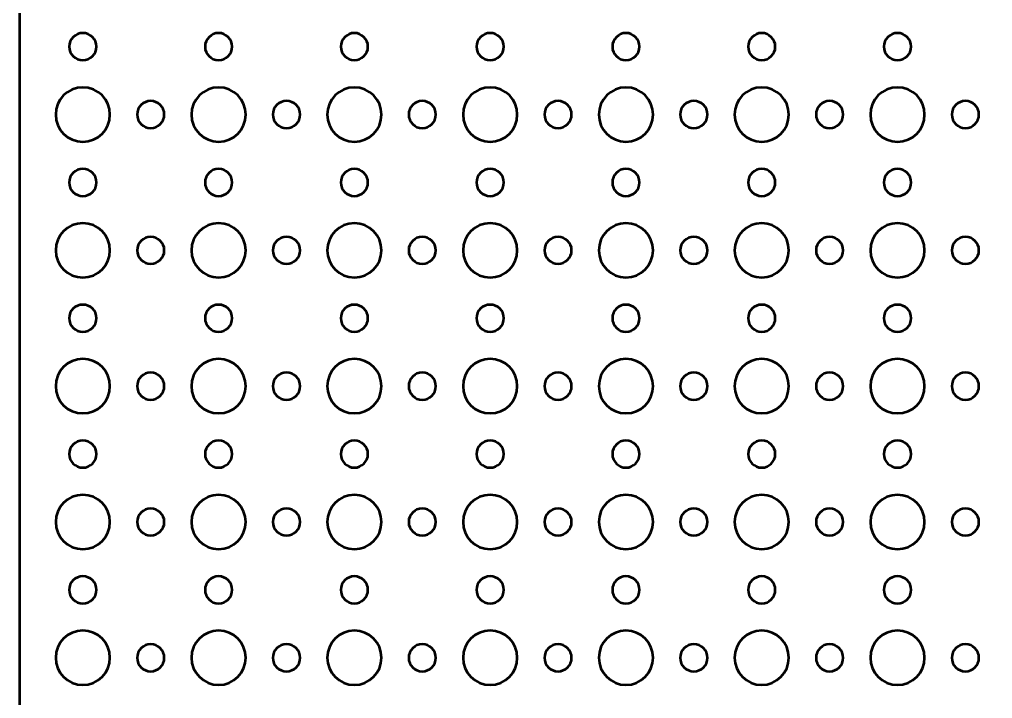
# Model space of a CAD drawing. Header units: centimetres. Extents: x -42 to 42, y -29.9 to 29.9.
# Drawn here: x -41.95 to -31.2, y -22.2 to -14.7 of the extents above; entities that cross this region are included whole.
import ezdxf

# ---------------------------------------------------------------- set-up
doc = ezdxf.new("R2010")
doc.units = ezdxf.units.CM
doc.header["$MEASUREMENT"] = 0
doc.layers.add('Layer 1', color=7, linetype='Continuous')

msp = doc.modelspace()

# ---------------------------------------------------------------- linework, layer by layer
at = {"layer": 'Layer 1', "lineweight": 53}
for points, knots in [([(41.95, 29.45), (41.95, 29.45), (41.95, -29.45), (41.95, -29.45), (41.95, -29.45), (41.95, -29.72614), (41.72614, -29.95), (41.45, -29.95), (41.45, -29.95), (41.45, -29.95), (-41.45, -29.95), (-41.45, -29.95), (-41.45, -29.95), (-41.72614, -29.95), (-41.95, -29.72614), (-41.95, -29.45), (-41.95, -29.45), (-41.95, -29.45), (-41.95, 29.45), (-41.95, 29.45), (-41.95, 29.45), (-41.95, 29.72614), (-41.72614, 29.95), (-41.45, 29.95), (-41.45, 29.95), (-41.45, 29.95), (41.45, 29.95), (41.45, 29.95), (41.45, 29.95), (41.72614, 29.95), (41.95, 29.72614), (41.95, 29.45)], [0, 0, 0, 0, 0.11111111, 0.11111111, 0.11111111, 0.11111111, 0.22222222, 0.22222222, 0.22222222, 0.22222222, 0.33333333, 0.33333333, 0.33333333, 0.33333333, 0.44444444, 0.44444444, 0.44444444, 0.44444444, 0.55555556, 0.55555556, 0.55555556, 0.55555556, 0.66666667, 0.66666667, 0.66666667, 0.66666667, 0.77777778, 0.77777778, 0.77777778, 0.77777778, 1, 1, 1, 1]), ([(-41.25, -15.15), (-41.33284, -15.15), (-41.4, -15.08284), (-41.4, -15), (-41.4, -15), (-41.4, -14.91716), (-41.33284, -14.85), (-41.25, -14.85), (-41.25, -14.85), (-41.16716, -14.85), (-41.1, -14.91716), (-41.1, -15), (-41.1, -15), (-41.1, -15.08284), (-41.16716, -15.15), (-41.25, -15.15)], [0, 0, 0, 0, 0.2, 0.2, 0.2, 0.2, 0.4, 0.4, 0.4, 0.4, 0.6, 0.6, 0.6, 0.6, 1, 1, 1, 1]), ([(-39.75, -15.15), (-39.83284, -15.15), (-39.9, -15.08284), (-39.9, -15), (-39.9, -15), (-39.9, -14.91716), (-39.83284, -14.85), (-39.75, -14.85), (-39.75, -14.85), (-39.66716, -14.85), (-39.6, -14.91716), (-39.6, -15), (-39.6, -15), (-39.6, -15.08284), (-39.66716, -15.15), (-39.75, -15.15)], [0, 0, 0, 0, 0.2, 0.2, 0.2, 0.2, 0.4, 0.4, 0.4, 0.4, 0.6, 0.6, 0.6, 0.6, 1, 1, 1, 1]), ([(-38.25, -15.15), (-38.33284, -15.15), (-38.4, -15.08284), (-38.4, -15), (-38.4, -15), (-38.4, -14.91716), (-38.33284, -14.85), (-38.25, -14.85), (-38.25, -14.85), (-38.16716, -14.85), (-38.1, -14.91716), (-38.1, -15), (-38.1, -15), (-38.1, -15.08284), (-38.16716, -15.15), (-38.25, -15.15)], [0, 0, 0, 0, 0.2, 0.2, 0.2, 0.2, 0.4, 0.4, 0.4, 0.4, 0.6, 0.6, 0.6, 0.6, 1, 1, 1, 1]), ([(-36.75, -15.15), (-36.83284, -15.15), (-36.9, -15.08284), (-36.9, -15), (-36.9, -15), (-36.9, -14.91716), (-36.83284, -14.85), (-36.75, -14.85), (-36.75, -14.85), (-36.66716, -14.85), (-36.6, -14.91716), (-36.6, -15), (-36.6, -15), (-36.6, -15.08284), (-36.66716, -15.15), (-36.75, -15.15)], [0, 0, 0, 0, 0.2, 0.2, 0.2, 0.2, 0.4, 0.4, 0.4, 0.4, 0.6, 0.6, 0.6, 0.6, 1, 1, 1, 1]), ([(-35.25, -15.15), (-35.33284, -15.15), (-35.4, -15.08284), (-35.4, -15), (-35.4, -15), (-35.4, -14.91716), (-35.33284, -14.85), (-35.25, -14.85), (-35.25, -14.85), (-35.16716, -14.85), (-35.1, -14.91716), (-35.1, -15), (-35.1, -15), (-35.1, -15.08284), (-35.16716, -15.15), (-35.25, -15.15)], [0, 0, 0, 0, 0.2, 0.2, 0.2, 0.2, 0.4, 0.4, 0.4, 0.4, 0.6, 0.6, 0.6, 0.6, 1, 1, 1, 1]), ([(-33.75, -15.15), (-33.83284, -15.15), (-33.9, -15.08284), (-33.9, -15), (-33.9, -15), (-33.9, -14.91716), (-33.83284, -14.85), (-33.75, -14.85), (-33.75, -14.85), (-33.66716, -14.85), (-33.6, -14.91716), (-33.6, -15), (-33.6, -15), (-33.6, -15.08284), (-33.66716, -15.15), (-33.75, -15.15)], [0, 0, 0, 0, 0.2, 0.2, 0.2, 0.2, 0.4, 0.4, 0.4, 0.4, 0.6, 0.6, 0.6, 0.6, 1, 1, 1, 1]), ([(-32.25, -15.15), (-32.33284, -15.15), (-32.4, -15.08284), (-32.4, -15), (-32.4, -15), (-32.4, -14.91716), (-32.33284, -14.85), (-32.25, -14.85), (-32.25, -14.85), (-32.16716, -14.85), (-32.1, -14.91716), (-32.1, -15), (-32.1, -15), (-32.1, -15.08284), (-32.16716, -15.15), (-32.25, -15.15)], [0, 0, 0, 0, 0.2, 0.2, 0.2, 0.2, 0.4, 0.4, 0.4, 0.4, 0.6, 0.6, 0.6, 0.6, 1, 1, 1, 1]), ([(-41.25, -16.05), (-41.41569, -16.05), (-41.55, -15.91569), (-41.55, -15.75), (-41.55, -15.75), (-41.55, -15.58431), (-41.41569, -15.45), (-41.25, -15.45), (-41.25, -15.45), (-41.08431, -15.45), (-40.95, -15.58431), (-40.95, -15.75), (-40.95, -15.75), (-40.95, -15.91569), (-41.08431, -16.05), (-41.25, -16.05)], [0, 0, 0, 0, 0.2, 0.2, 0.2, 0.2, 0.4, 0.4, 0.4, 0.4, 0.6, 0.6, 0.6, 0.6, 1, 1, 1, 1]), ([(-39.75, -16.05), (-39.91569, -16.05), (-40.05, -15.91569), (-40.05, -15.75), (-40.05, -15.75), (-40.05, -15.58431), (-39.91569, -15.45), (-39.75, -15.45), (-39.75, -15.45), (-39.58431, -15.45), (-39.45, -15.58431), (-39.45, -15.75), (-39.45, -15.75), (-39.45, -15.91569), (-39.58431, -16.05), (-39.75, -16.05)], [0, 0, 0, 0, 0.2, 0.2, 0.2, 0.2, 0.4, 0.4, 0.4, 0.4, 0.6, 0.6, 0.6, 0.6, 1, 1, 1, 1]), ([(-38.25, -16.05), (-38.41569, -16.05), (-38.55, -15.91569), (-38.55, -15.75), (-38.55, -15.75), (-38.55, -15.58431), (-38.41569, -15.45), (-38.25, -15.45), (-38.25, -15.45), (-38.08431, -15.45), (-37.95, -15.58431), (-37.95, -15.75), (-37.95, -15.75), (-37.95, -15.91569), (-38.08431, -16.05), (-38.25, -16.05)], [0, 0, 0, 0, 0.2, 0.2, 0.2, 0.2, 0.4, 0.4, 0.4, 0.4, 0.6, 0.6, 0.6, 0.6, 1, 1, 1, 1]), ([(-36.75, -16.05), (-36.91569, -16.05), (-37.05, -15.91569), (-37.05, -15.75), (-37.05, -15.75), (-37.05, -15.58431), (-36.91569, -15.45), (-36.75, -15.45), (-36.75, -15.45), (-36.58431, -15.45), (-36.45, -15.58431), (-36.45, -15.75), (-36.45, -15.75), (-36.45, -15.91569), (-36.58431, -16.05), (-36.75, -16.05)], [0, 0, 0, 0, 0.2, 0.2, 0.2, 0.2, 0.4, 0.4, 0.4, 0.4, 0.6, 0.6, 0.6, 0.6, 1, 1, 1, 1]), ([(-35.25, -16.05), (-35.41569, -16.05), (-35.55, -15.91569), (-35.55, -15.75), (-35.55, -15.75), (-35.55, -15.58431), (-35.41569, -15.45), (-35.25, -15.45), (-35.25, -15.45), (-35.08431, -15.45), (-34.95, -15.58431), (-34.95, -15.75), (-34.95, -15.75), (-34.95, -15.91569), (-35.08431, -16.05), (-35.25, -16.05)], [0, 0, 0, 0, 0.2, 0.2, 0.2, 0.2, 0.4, 0.4, 0.4, 0.4, 0.6, 0.6, 0.6, 0.6, 1, 1, 1, 1]), ([(-33.75, -16.05), (-33.91569, -16.05), (-34.05, -15.91569), (-34.05, -15.75), (-34.05, -15.75), (-34.05, -15.58431), (-33.91569, -15.45), (-33.75, -15.45), (-33.75, -15.45), (-33.58431, -15.45), (-33.45, -15.58431), (-33.45, -15.75), (-33.45, -15.75), (-33.45, -15.91569), (-33.58431, -16.05), (-33.75, -16.05)], [0, 0, 0, 0, 0.2, 0.2, 0.2, 0.2, 0.4, 0.4, 0.4, 0.4, 0.6, 0.6, 0.6, 0.6, 1, 1, 1, 1]), ([(-32.25, -16.05), (-32.41569, -16.05), (-32.55, -15.91569), (-32.55, -15.75), (-32.55, -15.75), (-32.55, -15.58431), (-32.41569, -15.45), (-32.25, -15.45), (-32.25, -15.45), (-32.08431, -15.45), (-31.95, -15.58431), (-31.95, -15.75), (-31.95, -15.75), (-31.95, -15.91569), (-32.08431, -16.05), (-32.25, -16.05)], [0, 0, 0, 0, 0.2, 0.2, 0.2, 0.2, 0.4, 0.4, 0.4, 0.4, 0.6, 0.6, 0.6, 0.6, 1, 1, 1, 1]), ([(-40.5, -15.9), (-40.58284, -15.9), (-40.65, -15.83284), (-40.65, -15.75), (-40.65, -15.75), (-40.65, -15.66716), (-40.58284, -15.6), (-40.5, -15.6), (-40.5, -15.6), (-40.41716, -15.6), (-40.35, -15.66716), (-40.35, -15.75), (-40.35, -15.75), (-40.35, -15.83284), (-40.41716, -15.9), (-40.5, -15.9)], [0, 0, 0, 0, 0.2, 0.2, 0.2, 0.2, 0.4, 0.4, 0.4, 0.4, 0.6, 0.6, 0.6, 0.6, 1, 1, 1, 1]), ([(-39, -15.9), (-39.08284, -15.9), (-39.15, -15.83284), (-39.15, -15.75), (-39.15, -15.75), (-39.15, -15.66716), (-39.08284, -15.6), (-39, -15.6), (-39, -15.6), (-38.91716, -15.6), (-38.85, -15.66716), (-38.85, -15.75), (-38.85, -15.75), (-38.85, -15.83284), (-38.91716, -15.9), (-39, -15.9)], [0, 0, 0, 0, 0.2, 0.2, 0.2, 0.2, 0.4, 0.4, 0.4, 0.4, 0.6, 0.6, 0.6, 0.6, 1, 1, 1, 1]), ([(-37.5, -15.9), (-37.58284, -15.9), (-37.65, -15.83284), (-37.65, -15.75), (-37.65, -15.75), (-37.65, -15.66716), (-37.58284, -15.6), (-37.5, -15.6), (-37.5, -15.6), (-37.41716, -15.6), (-37.35, -15.66716), (-37.35, -15.75), (-37.35, -15.75), (-37.35, -15.83284), (-37.41716, -15.9), (-37.5, -15.9)], [0, 0, 0, 0, 0.2, 0.2, 0.2, 0.2, 0.4, 0.4, 0.4, 0.4, 0.6, 0.6, 0.6, 0.6, 1, 1, 1, 1]), ([(-36, -15.9), (-36.08284, -15.9), (-36.15, -15.83284), (-36.15, -15.75), (-36.15, -15.75), (-36.15, -15.66716), (-36.08284, -15.6), (-36, -15.6), (-36, -15.6), (-35.91716, -15.6), (-35.85, -15.66716), (-35.85, -15.75), (-35.85, -15.75), (-35.85, -15.83284), (-35.91716, -15.9), (-36, -15.9)], [0, 0, 0, 0, 0.2, 0.2, 0.2, 0.2, 0.4, 0.4, 0.4, 0.4, 0.6, 0.6, 0.6, 0.6, 1, 1, 1, 1]), ([(-34.5, -15.9), (-34.58284, -15.9), (-34.65, -15.83284), (-34.65, -15.75), (-34.65, -15.75), (-34.65, -15.66716), (-34.58284, -15.6), (-34.5, -15.6), (-34.5, -15.6), (-34.41716, -15.6), (-34.35, -15.66716), (-34.35, -15.75), (-34.35, -15.75), (-34.35, -15.83284), (-34.41716, -15.9), (-34.5, -15.9)], [0, 0, 0, 0, 0.2, 0.2, 0.2, 0.2, 0.4, 0.4, 0.4, 0.4, 0.6, 0.6, 0.6, 0.6, 1, 1, 1, 1]), ([(-33, -15.9), (-33.08284, -15.9), (-33.15, -15.83284), (-33.15, -15.75), (-33.15, -15.75), (-33.15, -15.66716), (-33.08284, -15.6), (-33, -15.6), (-33, -15.6), (-32.91716, -15.6), (-32.85, -15.66716), (-32.85, -15.75), (-32.85, -15.75), (-32.85, -15.83284), (-32.91716, -15.9), (-33, -15.9)], [0, 0, 0, 0, 0.2, 0.2, 0.2, 0.2, 0.4, 0.4, 0.4, 0.4, 0.6, 0.6, 0.6, 0.6, 1, 1, 1, 1]), ([(-31.5, -15.9), (-31.58284, -15.9), (-31.65, -15.83284), (-31.65, -15.75), (-31.65, -15.75), (-31.65, -15.66716), (-31.58284, -15.6), (-31.5, -15.6), (-31.5, -15.6), (-31.41716, -15.6), (-31.35, -15.66716), (-31.35, -15.75), (-31.35, -15.75), (-31.35, -15.83284), (-31.41716, -15.9), (-31.5, -15.9)], [0, 0, 0, 0, 0.2, 0.2, 0.2, 0.2, 0.4, 0.4, 0.4, 0.4, 0.6, 0.6, 0.6, 0.6, 1, 1, 1, 1]), ([(-41.25, -16.65), (-41.33284, -16.65), (-41.4, -16.58284), (-41.4, -16.5), (-41.4, -16.5), (-41.4, -16.41716), (-41.33284, -16.35), (-41.25, -16.35), (-41.25, -16.35), (-41.16716, -16.35), (-41.1, -16.41716), (-41.1, -16.5), (-41.1, -16.5), (-41.1, -16.58284), (-41.16716, -16.65), (-41.25, -16.65)], [0, 0, 0, 0, 0.2, 0.2, 0.2, 0.2, 0.4, 0.4, 0.4, 0.4, 0.6, 0.6, 0.6, 0.6, 1, 1, 1, 1]), ([(-39.75, -16.65), (-39.83284, -16.65), (-39.9, -16.58284), (-39.9, -16.5), (-39.9, -16.5), (-39.9, -16.41716), (-39.83284, -16.35), (-39.75, -16.35), (-39.75, -16.35), (-39.66716, -16.35), (-39.6, -16.41716), (-39.6, -16.5), (-39.6, -16.5), (-39.6, -16.58284), (-39.66716, -16.65), (-39.75, -16.65)], [0, 0, 0, 0, 0.2, 0.2, 0.2, 0.2, 0.4, 0.4, 0.4, 0.4, 0.6, 0.6, 0.6, 0.6, 1, 1, 1, 1]), ([(-38.25, -16.65), (-38.33284, -16.65), (-38.4, -16.58284), (-38.4, -16.5), (-38.4, -16.5), (-38.4, -16.41716), (-38.33284, -16.35), (-38.25, -16.35), (-38.25, -16.35), (-38.16716, -16.35), (-38.1, -16.41716), (-38.1, -16.5), (-38.1, -16.5), (-38.1, -16.58284), (-38.16716, -16.65), (-38.25, -16.65)], [0, 0, 0, 0, 0.2, 0.2, 0.2, 0.2, 0.4, 0.4, 0.4, 0.4, 0.6, 0.6, 0.6, 0.6, 1, 1, 1, 1]), ([(-36.75, -16.65), (-36.83284, -16.65), (-36.9, -16.58284), (-36.9, -16.5), (-36.9, -16.5), (-36.9, -16.41716), (-36.83284, -16.35), (-36.75, -16.35), (-36.75, -16.35), (-36.66716, -16.35), (-36.6, -16.41716), (-36.6, -16.5), (-36.6, -16.5), (-36.6, -16.58284), (-36.66716, -16.65), (-36.75, -16.65)], [0, 0, 0, 0, 0.2, 0.2, 0.2, 0.2, 0.4, 0.4, 0.4, 0.4, 0.6, 0.6, 0.6, 0.6, 1, 1, 1, 1]), ([(-35.25, -16.65), (-35.33284, -16.65), (-35.4, -16.58284), (-35.4, -16.5), (-35.4, -16.5), (-35.4, -16.41716), (-35.33284, -16.35), (-35.25, -16.35), (-35.25, -16.35), (-35.16716, -16.35), (-35.1, -16.41716), (-35.1, -16.5), (-35.1, -16.5), (-35.1, -16.58284), (-35.16716, -16.65), (-35.25, -16.65)], [0, 0, 0, 0, 0.2, 0.2, 0.2, 0.2, 0.4, 0.4, 0.4, 0.4, 0.6, 0.6, 0.6, 0.6, 1, 1, 1, 1]), ([(-33.75, -16.65), (-33.83284, -16.65), (-33.9, -16.58284), (-33.9, -16.5), (-33.9, -16.5), (-33.9, -16.41716), (-33.83284, -16.35), (-33.75, -16.35), (-33.75, -16.35), (-33.66716, -16.35), (-33.6, -16.41716), (-33.6, -16.5), (-33.6, -16.5), (-33.6, -16.58284), (-33.66716, -16.65), (-33.75, -16.65)], [0, 0, 0, 0, 0.2, 0.2, 0.2, 0.2, 0.4, 0.4, 0.4, 0.4, 0.6, 0.6, 0.6, 0.6, 1, 1, 1, 1]), ([(-32.25, -16.65), (-32.33284, -16.65), (-32.4, -16.58284), (-32.4, -16.5), (-32.4, -16.5), (-32.4, -16.41716), (-32.33284, -16.35), (-32.25, -16.35), (-32.25, -16.35), (-32.16716, -16.35), (-32.1, -16.41716), (-32.1, -16.5), (-32.1, -16.5), (-32.1, -16.58284), (-32.16716, -16.65), (-32.25, -16.65)], [0, 0, 0, 0, 0.2, 0.2, 0.2, 0.2, 0.4, 0.4, 0.4, 0.4, 0.6, 0.6, 0.6, 0.6, 1, 1, 1, 1]), ([(-41.25, -17.55), (-41.41569, -17.55), (-41.55, -17.41569), (-41.55, -17.25), (-41.55, -17.25), (-41.55, -17.08431), (-41.41569, -16.95), (-41.25, -16.95), (-41.25, -16.95), (-41.08431, -16.95), (-40.95, -17.08431), (-40.95, -17.25), (-40.95, -17.25), (-40.95, -17.41569), (-41.08431, -17.55), (-41.25, -17.55)], [0, 0, 0, 0, 0.2, 0.2, 0.2, 0.2, 0.4, 0.4, 0.4, 0.4, 0.6, 0.6, 0.6, 0.6, 1, 1, 1, 1]), ([(-39.75, -17.55), (-39.91569, -17.55), (-40.05, -17.41569), (-40.05, -17.25), (-40.05, -17.25), (-40.05, -17.08431), (-39.91569, -16.95), (-39.75, -16.95), (-39.75, -16.95), (-39.58431, -16.95), (-39.45, -17.08431), (-39.45, -17.25), (-39.45, -17.25), (-39.45, -17.41569), (-39.58431, -17.55), (-39.75, -17.55)], [0, 0, 0, 0, 0.2, 0.2, 0.2, 0.2, 0.4, 0.4, 0.4, 0.4, 0.6, 0.6, 0.6, 0.6, 1, 1, 1, 1]), ([(-38.25, -17.55), (-38.41569, -17.55), (-38.55, -17.41569), (-38.55, -17.25), (-38.55, -17.25), (-38.55, -17.08431), (-38.41569, -16.95), (-38.25, -16.95), (-38.25, -16.95), (-38.08431, -16.95), (-37.95, -17.08431), (-37.95, -17.25), (-37.95, -17.25), (-37.95, -17.41569), (-38.08431, -17.55), (-38.25, -17.55)], [0, 0, 0, 0, 0.2, 0.2, 0.2, 0.2, 0.4, 0.4, 0.4, 0.4, 0.6, 0.6, 0.6, 0.6, 1, 1, 1, 1]), ([(-36.75, -17.55), (-36.91569, -17.55), (-37.05, -17.41569), (-37.05, -17.25), (-37.05, -17.25), (-37.05, -17.08431), (-36.91569, -16.95), (-36.75, -16.95), (-36.75, -16.95), (-36.58431, -16.95), (-36.45, -17.08431), (-36.45, -17.25), (-36.45, -17.25), (-36.45, -17.41569), (-36.58431, -17.55), (-36.75, -17.55)], [0, 0, 0, 0, 0.2, 0.2, 0.2, 0.2, 0.4, 0.4, 0.4, 0.4, 0.6, 0.6, 0.6, 0.6, 1, 1, 1, 1]), ([(-35.25, -17.55), (-35.41569, -17.55), (-35.55, -17.41569), (-35.55, -17.25), (-35.55, -17.25), (-35.55, -17.08431), (-35.41569, -16.95), (-35.25, -16.95), (-35.25, -16.95), (-35.08431, -16.95), (-34.95, -17.08431), (-34.95, -17.25), (-34.95, -17.25), (-34.95, -17.41569), (-35.08431, -17.55), (-35.25, -17.55)], [0, 0, 0, 0, 0.2, 0.2, 0.2, 0.2, 0.4, 0.4, 0.4, 0.4, 0.6, 0.6, 0.6, 0.6, 1, 1, 1, 1]), ([(-33.75, -17.55), (-33.91569, -17.55), (-34.05, -17.41569), (-34.05, -17.25), (-34.05, -17.25), (-34.05, -17.08431), (-33.91569, -16.95), (-33.75, -16.95), (-33.75, -16.95), (-33.58431, -16.95), (-33.45, -17.08431), (-33.45, -17.25), (-33.45, -17.25), (-33.45, -17.41569), (-33.58431, -17.55), (-33.75, -17.55)], [0, 0, 0, 0, 0.2, 0.2, 0.2, 0.2, 0.4, 0.4, 0.4, 0.4, 0.6, 0.6, 0.6, 0.6, 1, 1, 1, 1]), ([(-32.25, -17.55), (-32.41569, -17.55), (-32.55, -17.41569), (-32.55, -17.25), (-32.55, -17.25), (-32.55, -17.08431), (-32.41569, -16.95), (-32.25, -16.95), (-32.25, -16.95), (-32.08431, -16.95), (-31.95, -17.08431), (-31.95, -17.25), (-31.95, -17.25), (-31.95, -17.41569), (-32.08431, -17.55), (-32.25, -17.55)], [0, 0, 0, 0, 0.2, 0.2, 0.2, 0.2, 0.4, 0.4, 0.4, 0.4, 0.6, 0.6, 0.6, 0.6, 1, 1, 1, 1]), ([(-40.5, -17.4), (-40.58284, -17.4), (-40.65, -17.33284), (-40.65, -17.25), (-40.65, -17.25), (-40.65, -17.16716), (-40.58284, -17.1), (-40.5, -17.1), (-40.5, -17.1), (-40.41716, -17.1), (-40.35, -17.16716), (-40.35, -17.25), (-40.35, -17.25), (-40.35, -17.33284), (-40.41716, -17.4), (-40.5, -17.4)], [0, 0, 0, 0, 0.2, 0.2, 0.2, 0.2, 0.4, 0.4, 0.4, 0.4, 0.6, 0.6, 0.6, 0.6, 1, 1, 1, 1]), ([(-39, -17.4), (-39.08284, -17.4), (-39.15, -17.33284), (-39.15, -17.25), (-39.15, -17.25), (-39.15, -17.16716), (-39.08284, -17.1), (-39, -17.1), (-39, -17.1), (-38.91716, -17.1), (-38.85, -17.16716), (-38.85, -17.25), (-38.85, -17.25), (-38.85, -17.33284), (-38.91716, -17.4), (-39, -17.4)], [0, 0, 0, 0, 0.2, 0.2, 0.2, 0.2, 0.4, 0.4, 0.4, 0.4, 0.6, 0.6, 0.6, 0.6, 1, 1, 1, 1]), ([(-37.5, -17.4), (-37.58284, -17.4), (-37.65, -17.33284), (-37.65, -17.25), (-37.65, -17.25), (-37.65, -17.16716), (-37.58284, -17.1), (-37.5, -17.1), (-37.5, -17.1), (-37.41716, -17.1), (-37.35, -17.16716), (-37.35, -17.25), (-37.35, -17.25), (-37.35, -17.33284), (-37.41716, -17.4), (-37.5, -17.4)], [0, 0, 0, 0, 0.2, 0.2, 0.2, 0.2, 0.4, 0.4, 0.4, 0.4, 0.6, 0.6, 0.6, 0.6, 1, 1, 1, 1]), ([(-36, -17.4), (-36.08284, -17.4), (-36.15, -17.33284), (-36.15, -17.25), (-36.15, -17.25), (-36.15, -17.16716), (-36.08284, -17.1), (-36, -17.1), (-36, -17.1), (-35.91716, -17.1), (-35.85, -17.16716), (-35.85, -17.25), (-35.85, -17.25), (-35.85, -17.33284), (-35.91716, -17.4), (-36, -17.4)], [0, 0, 0, 0, 0.2, 0.2, 0.2, 0.2, 0.4, 0.4, 0.4, 0.4, 0.6, 0.6, 0.6, 0.6, 1, 1, 1, 1]), ([(-34.5, -17.4), (-34.58284, -17.4), (-34.65, -17.33284), (-34.65, -17.25), (-34.65, -17.25), (-34.65, -17.16716), (-34.58284, -17.1), (-34.5, -17.1), (-34.5, -17.1), (-34.41716, -17.1), (-34.35, -17.16716), (-34.35, -17.25), (-34.35, -17.25), (-34.35, -17.33284), (-34.41716, -17.4), (-34.5, -17.4)], [0, 0, 0, 0, 0.2, 0.2, 0.2, 0.2, 0.4, 0.4, 0.4, 0.4, 0.6, 0.6, 0.6, 0.6, 1, 1, 1, 1]), ([(-33, -17.4), (-33.08284, -17.4), (-33.15, -17.33284), (-33.15, -17.25), (-33.15, -17.25), (-33.15, -17.16716), (-33.08284, -17.1), (-33, -17.1), (-33, -17.1), (-32.91716, -17.1), (-32.85, -17.16716), (-32.85, -17.25), (-32.85, -17.25), (-32.85, -17.33284), (-32.91716, -17.4), (-33, -17.4)], [0, 0, 0, 0, 0.2, 0.2, 0.2, 0.2, 0.4, 0.4, 0.4, 0.4, 0.6, 0.6, 0.6, 0.6, 1, 1, 1, 1]), ([(-31.5, -17.4), (-31.58284, -17.4), (-31.65, -17.33284), (-31.65, -17.25), (-31.65, -17.25), (-31.65, -17.16716), (-31.58284, -17.1), (-31.5, -17.1), (-31.5, -17.1), (-31.41716, -17.1), (-31.35, -17.16716), (-31.35, -17.25), (-31.35, -17.25), (-31.35, -17.33284), (-31.41716, -17.4), (-31.5, -17.4)], [0, 0, 0, 0, 0.2, 0.2, 0.2, 0.2, 0.4, 0.4, 0.4, 0.4, 0.6, 0.6, 0.6, 0.6, 1, 1, 1, 1]), ([(-41.25, -18.15), (-41.33284, -18.15), (-41.4, -18.08284), (-41.4, -18), (-41.4, -18), (-41.4, -17.91716), (-41.33284, -17.85), (-41.25, -17.85), (-41.25, -17.85), (-41.16716, -17.85), (-41.1, -17.91716), (-41.1, -18), (-41.1, -18), (-41.1, -18.08284), (-41.16716, -18.15), (-41.25, -18.15)], [0, 0, 0, 0, 0.2, 0.2, 0.2, 0.2, 0.4, 0.4, 0.4, 0.4, 0.6, 0.6, 0.6, 0.6, 1, 1, 1, 1]), ([(-39.75, -18.15), (-39.83284, -18.15), (-39.9, -18.08284), (-39.9, -18), (-39.9, -18), (-39.9, -17.91716), (-39.83284, -17.85), (-39.75, -17.85), (-39.75, -17.85), (-39.66716, -17.85), (-39.6, -17.91716), (-39.6, -18), (-39.6, -18), (-39.6, -18.08284), (-39.66716, -18.15), (-39.75, -18.15)], [0, 0, 0, 0, 0.2, 0.2, 0.2, 0.2, 0.4, 0.4, 0.4, 0.4, 0.6, 0.6, 0.6, 0.6, 1, 1, 1, 1]), ([(-38.25, -18.15), (-38.33284, -18.15), (-38.4, -18.08284), (-38.4, -18), (-38.4, -18), (-38.4, -17.91716), (-38.33284, -17.85), (-38.25, -17.85), (-38.25, -17.85), (-38.16716, -17.85), (-38.1, -17.91716), (-38.1, -18), (-38.1, -18), (-38.1, -18.08284), (-38.16716, -18.15), (-38.25, -18.15)], [0, 0, 0, 0, 0.2, 0.2, 0.2, 0.2, 0.4, 0.4, 0.4, 0.4, 0.6, 0.6, 0.6, 0.6, 1, 1, 1, 1]), ([(-36.75, -18.15), (-36.83284, -18.15), (-36.9, -18.08284), (-36.9, -18), (-36.9, -18), (-36.9, -17.91716), (-36.83284, -17.85), (-36.75, -17.85), (-36.75, -17.85), (-36.66716, -17.85), (-36.6, -17.91716), (-36.6, -18), (-36.6, -18), (-36.6, -18.08284), (-36.66716, -18.15), (-36.75, -18.15)], [0, 0, 0, 0, 0.2, 0.2, 0.2, 0.2, 0.4, 0.4, 0.4, 0.4, 0.6, 0.6, 0.6, 0.6, 1, 1, 1, 1]), ([(-35.25, -18.15), (-35.33284, -18.15), (-35.4, -18.08284), (-35.4, -18), (-35.4, -18), (-35.4, -17.91716), (-35.33284, -17.85), (-35.25, -17.85), (-35.25, -17.85), (-35.16716, -17.85), (-35.1, -17.91716), (-35.1, -18), (-35.1, -18), (-35.1, -18.08284), (-35.16716, -18.15), (-35.25, -18.15)], [0, 0, 0, 0, 0.2, 0.2, 0.2, 0.2, 0.4, 0.4, 0.4, 0.4, 0.6, 0.6, 0.6, 0.6, 1, 1, 1, 1]), ([(-33.75, -18.15), (-33.83284, -18.15), (-33.9, -18.08284), (-33.9, -18), (-33.9, -18), (-33.9, -17.91716), (-33.83284, -17.85), (-33.75, -17.85), (-33.75, -17.85), (-33.66716, -17.85), (-33.6, -17.91716), (-33.6, -18), (-33.6, -18), (-33.6, -18.08284), (-33.66716, -18.15), (-33.75, -18.15)], [0, 0, 0, 0, 0.2, 0.2, 0.2, 0.2, 0.4, 0.4, 0.4, 0.4, 0.6, 0.6, 0.6, 0.6, 1, 1, 1, 1]), ([(-32.25, -18.15), (-32.33284, -18.15), (-32.4, -18.08284), (-32.4, -18), (-32.4, -18), (-32.4, -17.91716), (-32.33284, -17.85), (-32.25, -17.85), (-32.25, -17.85), (-32.16716, -17.85), (-32.1, -17.91716), (-32.1, -18), (-32.1, -18), (-32.1, -18.08284), (-32.16716, -18.15), (-32.25, -18.15)], [0, 0, 0, 0, 0.2, 0.2, 0.2, 0.2, 0.4, 0.4, 0.4, 0.4, 0.6, 0.6, 0.6, 0.6, 1, 1, 1, 1]), ([(-41.25, -19.05), (-41.41569, -19.05), (-41.55, -18.91569), (-41.55, -18.75), (-41.55, -18.75), (-41.55, -18.58431), (-41.41569, -18.45), (-41.25, -18.45), (-41.25, -18.45), (-41.08431, -18.45), (-40.95, -18.58431), (-40.95, -18.75), (-40.95, -18.75), (-40.95, -18.91569), (-41.08431, -19.05), (-41.25, -19.05)], [0, 0, 0, 0, 0.2, 0.2, 0.2, 0.2, 0.4, 0.4, 0.4, 0.4, 0.6, 0.6, 0.6, 0.6, 1, 1, 1, 1]), ([(-39.75, -19.05), (-39.91569, -19.05), (-40.05, -18.91569), (-40.05, -18.75), (-40.05, -18.75), (-40.05, -18.58431), (-39.91569, -18.45), (-39.75, -18.45), (-39.75, -18.45), (-39.58431, -18.45), (-39.45, -18.58431), (-39.45, -18.75), (-39.45, -18.75), (-39.45, -18.91569), (-39.58431, -19.05), (-39.75, -19.05)], [0, 0, 0, 0, 0.2, 0.2, 0.2, 0.2, 0.4, 0.4, 0.4, 0.4, 0.6, 0.6, 0.6, 0.6, 1, 1, 1, 1]), ([(-38.25, -19.05), (-38.41569, -19.05), (-38.55, -18.91569), (-38.55, -18.75), (-38.55, -18.75), (-38.55, -18.58431), (-38.41569, -18.45), (-38.25, -18.45), (-38.25, -18.45), (-38.08431, -18.45), (-37.95, -18.58431), (-37.95, -18.75), (-37.95, -18.75), (-37.95, -18.91569), (-38.08431, -19.05), (-38.25, -19.05)], [0, 0, 0, 0, 0.2, 0.2, 0.2, 0.2, 0.4, 0.4, 0.4, 0.4, 0.6, 0.6, 0.6, 0.6, 1, 1, 1, 1]), ([(-36.75, -19.05), (-36.91569, -19.05), (-37.05, -18.91569), (-37.05, -18.75), (-37.05, -18.75), (-37.05, -18.58431), (-36.91569, -18.45), (-36.75, -18.45), (-36.75, -18.45), (-36.58431, -18.45), (-36.45, -18.58431), (-36.45, -18.75), (-36.45, -18.75), (-36.45, -18.91569), (-36.58431, -19.05), (-36.75, -19.05)], [0, 0, 0, 0, 0.2, 0.2, 0.2, 0.2, 0.4, 0.4, 0.4, 0.4, 0.6, 0.6, 0.6, 0.6, 1, 1, 1, 1]), ([(-35.25, -19.05), (-35.41569, -19.05), (-35.55, -18.91569), (-35.55, -18.75), (-35.55, -18.75), (-35.55, -18.58431), (-35.41569, -18.45), (-35.25, -18.45), (-35.25, -18.45), (-35.08431, -18.45), (-34.95, -18.58431), (-34.95, -18.75), (-34.95, -18.75), (-34.95, -18.91569), (-35.08431, -19.05), (-35.25, -19.05)], [0, 0, 0, 0, 0.2, 0.2, 0.2, 0.2, 0.4, 0.4, 0.4, 0.4, 0.6, 0.6, 0.6, 0.6, 1, 1, 1, 1]), ([(-33.75, -19.05), (-33.91569, -19.05), (-34.05, -18.91569), (-34.05, -18.75), (-34.05, -18.75), (-34.05, -18.58431), (-33.91569, -18.45), (-33.75, -18.45), (-33.75, -18.45), (-33.58431, -18.45), (-33.45, -18.58431), (-33.45, -18.75), (-33.45, -18.75), (-33.45, -18.91569), (-33.58431, -19.05), (-33.75, -19.05)], [0, 0, 0, 0, 0.2, 0.2, 0.2, 0.2, 0.4, 0.4, 0.4, 0.4, 0.6, 0.6, 0.6, 0.6, 1, 1, 1, 1]), ([(-32.25, -19.05), (-32.41569, -19.05), (-32.55, -18.91569), (-32.55, -18.75), (-32.55, -18.75), (-32.55, -18.58431), (-32.41569, -18.45), (-32.25, -18.45), (-32.25, -18.45), (-32.08431, -18.45), (-31.95, -18.58431), (-31.95, -18.75), (-31.95, -18.75), (-31.95, -18.91569), (-32.08431, -19.05), (-32.25, -19.05)], [0, 0, 0, 0, 0.2, 0.2, 0.2, 0.2, 0.4, 0.4, 0.4, 0.4, 0.6, 0.6, 0.6, 0.6, 1, 1, 1, 1]), ([(-40.5, -18.9), (-40.58284, -18.9), (-40.65, -18.83284), (-40.65, -18.75), (-40.65, -18.75), (-40.65, -18.66716), (-40.58284, -18.6), (-40.5, -18.6), (-40.5, -18.6), (-40.41716, -18.6), (-40.35, -18.66716), (-40.35, -18.75), (-40.35, -18.75), (-40.35, -18.83284), (-40.41716, -18.9), (-40.5, -18.9)], [0, 0, 0, 0, 0.2, 0.2, 0.2, 0.2, 0.4, 0.4, 0.4, 0.4, 0.6, 0.6, 0.6, 0.6, 1, 1, 1, 1]), ([(-39, -18.9), (-39.08284, -18.9), (-39.15, -18.83284), (-39.15, -18.75), (-39.15, -18.75), (-39.15, -18.66716), (-39.08284, -18.6), (-39, -18.6), (-39, -18.6), (-38.91716, -18.6), (-38.85, -18.66716), (-38.85, -18.75), (-38.85, -18.75), (-38.85, -18.83284), (-38.91716, -18.9), (-39, -18.9)], [0, 0, 0, 0, 0.2, 0.2, 0.2, 0.2, 0.4, 0.4, 0.4, 0.4, 0.6, 0.6, 0.6, 0.6, 1, 1, 1, 1]), ([(-37.5, -18.9), (-37.58284, -18.9), (-37.65, -18.83284), (-37.65, -18.75), (-37.65, -18.75), (-37.65, -18.66716), (-37.58284, -18.6), (-37.5, -18.6), (-37.5, -18.6), (-37.41716, -18.6), (-37.35, -18.66716), (-37.35, -18.75), (-37.35, -18.75), (-37.35, -18.83284), (-37.41716, -18.9), (-37.5, -18.9)], [0, 0, 0, 0, 0.2, 0.2, 0.2, 0.2, 0.4, 0.4, 0.4, 0.4, 0.6, 0.6, 0.6, 0.6, 1, 1, 1, 1]), ([(-36, -18.9), (-36.08284, -18.9), (-36.15, -18.83284), (-36.15, -18.75), (-36.15, -18.75), (-36.15, -18.66716), (-36.08284, -18.6), (-36, -18.6), (-36, -18.6), (-35.91716, -18.6), (-35.85, -18.66716), (-35.85, -18.75), (-35.85, -18.75), (-35.85, -18.83284), (-35.91716, -18.9), (-36, -18.9)], [0, 0, 0, 0, 0.2, 0.2, 0.2, 0.2, 0.4, 0.4, 0.4, 0.4, 0.6, 0.6, 0.6, 0.6, 1, 1, 1, 1]), ([(-34.5, -18.9), (-34.58284, -18.9), (-34.65, -18.83284), (-34.65, -18.75), (-34.65, -18.75), (-34.65, -18.66716), (-34.58284, -18.6), (-34.5, -18.6), (-34.5, -18.6), (-34.41716, -18.6), (-34.35, -18.66716), (-34.35, -18.75), (-34.35, -18.75), (-34.35, -18.83284), (-34.41716, -18.9), (-34.5, -18.9)], [0, 0, 0, 0, 0.2, 0.2, 0.2, 0.2, 0.4, 0.4, 0.4, 0.4, 0.6, 0.6, 0.6, 0.6, 1, 1, 1, 1]), ([(-33, -18.9), (-33.08284, -18.9), (-33.15, -18.83284), (-33.15, -18.75), (-33.15, -18.75), (-33.15, -18.66716), (-33.08284, -18.6), (-33, -18.6), (-33, -18.6), (-32.91716, -18.6), (-32.85, -18.66716), (-32.85, -18.75), (-32.85, -18.75), (-32.85, -18.83284), (-32.91716, -18.9), (-33, -18.9)], [0, 0, 0, 0, 0.2, 0.2, 0.2, 0.2, 0.4, 0.4, 0.4, 0.4, 0.6, 0.6, 0.6, 0.6, 1, 1, 1, 1]), ([(-31.5, -18.9), (-31.58284, -18.9), (-31.65, -18.83284), (-31.65, -18.75), (-31.65, -18.75), (-31.65, -18.66716), (-31.58284, -18.6), (-31.5, -18.6), (-31.5, -18.6), (-31.41716, -18.6), (-31.35, -18.66716), (-31.35, -18.75), (-31.35, -18.75), (-31.35, -18.83284), (-31.41716, -18.9), (-31.5, -18.9)], [0, 0, 0, 0, 0.2, 0.2, 0.2, 0.2, 0.4, 0.4, 0.4, 0.4, 0.6, 0.6, 0.6, 0.6, 1, 1, 1, 1]), ([(-41.25, -19.65), (-41.33284, -19.65), (-41.4, -19.58284), (-41.4, -19.5), (-41.4, -19.5), (-41.4, -19.41716), (-41.33284, -19.35), (-41.25, -19.35), (-41.25, -19.35), (-41.16716, -19.35), (-41.1, -19.41716), (-41.1, -19.5), (-41.1, -19.5), (-41.1, -19.58284), (-41.16716, -19.65), (-41.25, -19.65)], [0, 0, 0, 0, 0.2, 0.2, 0.2, 0.2, 0.4, 0.4, 0.4, 0.4, 0.6, 0.6, 0.6, 0.6, 1, 1, 1, 1]), ([(-39.75, -19.65), (-39.83284, -19.65), (-39.9, -19.58284), (-39.9, -19.5), (-39.9, -19.5), (-39.9, -19.41716), (-39.83284, -19.35), (-39.75, -19.35), (-39.75, -19.35), (-39.66716, -19.35), (-39.6, -19.41716), (-39.6, -19.5), (-39.6, -19.5), (-39.6, -19.58284), (-39.66716, -19.65), (-39.75, -19.65)], [0, 0, 0, 0, 0.2, 0.2, 0.2, 0.2, 0.4, 0.4, 0.4, 0.4, 0.6, 0.6, 0.6, 0.6, 1, 1, 1, 1]), ([(-38.25, -19.65), (-38.33284, -19.65), (-38.4, -19.58284), (-38.4, -19.5), (-38.4, -19.5), (-38.4, -19.41716), (-38.33284, -19.35), (-38.25, -19.35), (-38.25, -19.35), (-38.16716, -19.35), (-38.1, -19.41716), (-38.1, -19.5), (-38.1, -19.5), (-38.1, -19.58284), (-38.16716, -19.65), (-38.25, -19.65)], [0, 0, 0, 0, 0.2, 0.2, 0.2, 0.2, 0.4, 0.4, 0.4, 0.4, 0.6, 0.6, 0.6, 0.6, 1, 1, 1, 1]), ([(-36.75, -19.65), (-36.83284, -19.65), (-36.9, -19.58284), (-36.9, -19.5), (-36.9, -19.5), (-36.9, -19.41716), (-36.83284, -19.35), (-36.75, -19.35), (-36.75, -19.35), (-36.66716, -19.35), (-36.6, -19.41716), (-36.6, -19.5), (-36.6, -19.5), (-36.6, -19.58284), (-36.66716, -19.65), (-36.75, -19.65)], [0, 0, 0, 0, 0.2, 0.2, 0.2, 0.2, 0.4, 0.4, 0.4, 0.4, 0.6, 0.6, 0.6, 0.6, 1, 1, 1, 1]), ([(-35.25, -19.65), (-35.33284, -19.65), (-35.4, -19.58284), (-35.4, -19.5), (-35.4, -19.5), (-35.4, -19.41716), (-35.33284, -19.35), (-35.25, -19.35), (-35.25, -19.35), (-35.16716, -19.35), (-35.1, -19.41716), (-35.1, -19.5), (-35.1, -19.5), (-35.1, -19.58284), (-35.16716, -19.65), (-35.25, -19.65)], [0, 0, 0, 0, 0.2, 0.2, 0.2, 0.2, 0.4, 0.4, 0.4, 0.4, 0.6, 0.6, 0.6, 0.6, 1, 1, 1, 1]), ([(-33.75, -19.65), (-33.83284, -19.65), (-33.9, -19.58284), (-33.9, -19.5), (-33.9, -19.5), (-33.9, -19.41716), (-33.83284, -19.35), (-33.75, -19.35), (-33.75, -19.35), (-33.66716, -19.35), (-33.6, -19.41716), (-33.6, -19.5), (-33.6, -19.5), (-33.6, -19.58284), (-33.66716, -19.65), (-33.75, -19.65)], [0, 0, 0, 0, 0.2, 0.2, 0.2, 0.2, 0.4, 0.4, 0.4, 0.4, 0.6, 0.6, 0.6, 0.6, 1, 1, 1, 1]), ([(-32.25, -19.65), (-32.33284, -19.65), (-32.4, -19.58284), (-32.4, -19.5), (-32.4, -19.5), (-32.4, -19.41716), (-32.33284, -19.35), (-32.25, -19.35), (-32.25, -19.35), (-32.16716, -19.35), (-32.1, -19.41716), (-32.1, -19.5), (-32.1, -19.5), (-32.1, -19.58284), (-32.16716, -19.65), (-32.25, -19.65)], [0, 0, 0, 0, 0.2, 0.2, 0.2, 0.2, 0.4, 0.4, 0.4, 0.4, 0.6, 0.6, 0.6, 0.6, 1, 1, 1, 1]), ([(-41.25, -20.55), (-41.41569, -20.55), (-41.55, -20.41569), (-41.55, -20.25), (-41.55, -20.25), (-41.55, -20.08431), (-41.41569, -19.95), (-41.25, -19.95), (-41.25, -19.95), (-41.08431, -19.95), (-40.95, -20.08431), (-40.95, -20.25), (-40.95, -20.25), (-40.95, -20.41569), (-41.08431, -20.55), (-41.25, -20.55)], [0, 0, 0, 0, 0.2, 0.2, 0.2, 0.2, 0.4, 0.4, 0.4, 0.4, 0.6, 0.6, 0.6, 0.6, 1, 1, 1, 1]), ([(-39.75, -20.55), (-39.91569, -20.55), (-40.05, -20.41569), (-40.05, -20.25), (-40.05, -20.25), (-40.05, -20.08431), (-39.91569, -19.95), (-39.75, -19.95), (-39.75, -19.95), (-39.58431, -19.95), (-39.45, -20.08431), (-39.45, -20.25), (-39.45, -20.25), (-39.45, -20.41569), (-39.58431, -20.55), (-39.75, -20.55)], [0, 0, 0, 0, 0.2, 0.2, 0.2, 0.2, 0.4, 0.4, 0.4, 0.4, 0.6, 0.6, 0.6, 0.6, 1, 1, 1, 1]), ([(-38.25, -20.55), (-38.41569, -20.55), (-38.55, -20.41569), (-38.55, -20.25), (-38.55, -20.25), (-38.55, -20.08431), (-38.41569, -19.95), (-38.25, -19.95), (-38.25, -19.95), (-38.08431, -19.95), (-37.95, -20.08431), (-37.95, -20.25), (-37.95, -20.25), (-37.95, -20.41569), (-38.08431, -20.55), (-38.25, -20.55)], [0, 0, 0, 0, 0.2, 0.2, 0.2, 0.2, 0.4, 0.4, 0.4, 0.4, 0.6, 0.6, 0.6, 0.6, 1, 1, 1, 1]), ([(-36.75, -20.55), (-36.91569, -20.55), (-37.05, -20.41569), (-37.05, -20.25), (-37.05, -20.25), (-37.05, -20.08431), (-36.91569, -19.95), (-36.75, -19.95), (-36.75, -19.95), (-36.58431, -19.95), (-36.45, -20.08431), (-36.45, -20.25), (-36.45, -20.25), (-36.45, -20.41569), (-36.58431, -20.55), (-36.75, -20.55)], [0, 0, 0, 0, 0.2, 0.2, 0.2, 0.2, 0.4, 0.4, 0.4, 0.4, 0.6, 0.6, 0.6, 0.6, 1, 1, 1, 1]), ([(-35.25, -20.55), (-35.41569, -20.55), (-35.55, -20.41569), (-35.55, -20.25), (-35.55, -20.25), (-35.55, -20.08431), (-35.41569, -19.95), (-35.25, -19.95), (-35.25, -19.95), (-35.08431, -19.95), (-34.95, -20.08431), (-34.95, -20.25), (-34.95, -20.25), (-34.95, -20.41569), (-35.08431, -20.55), (-35.25, -20.55)], [0, 0, 0, 0, 0.2, 0.2, 0.2, 0.2, 0.4, 0.4, 0.4, 0.4, 0.6, 0.6, 0.6, 0.6, 1, 1, 1, 1]), ([(-33.75, -20.55), (-33.91569, -20.55), (-34.05, -20.41569), (-34.05, -20.25), (-34.05, -20.25), (-34.05, -20.08431), (-33.91569, -19.95), (-33.75, -19.95), (-33.75, -19.95), (-33.58431, -19.95), (-33.45, -20.08431), (-33.45, -20.25), (-33.45, -20.25), (-33.45, -20.41569), (-33.58431, -20.55), (-33.75, -20.55)], [0, 0, 0, 0, 0.2, 0.2, 0.2, 0.2, 0.4, 0.4, 0.4, 0.4, 0.6, 0.6, 0.6, 0.6, 1, 1, 1, 1]), ([(-32.25, -20.55), (-32.41569, -20.55), (-32.55, -20.41569), (-32.55, -20.25), (-32.55, -20.25), (-32.55, -20.08431), (-32.41569, -19.95), (-32.25, -19.95), (-32.25, -19.95), (-32.08431, -19.95), (-31.95, -20.08431), (-31.95, -20.25), (-31.95, -20.25), (-31.95, -20.41569), (-32.08431, -20.55), (-32.25, -20.55)], [0, 0, 0, 0, 0.2, 0.2, 0.2, 0.2, 0.4, 0.4, 0.4, 0.4, 0.6, 0.6, 0.6, 0.6, 1, 1, 1, 1]), ([(-40.5, -20.4), (-40.58284, -20.4), (-40.65, -20.33284), (-40.65, -20.25), (-40.65, -20.25), (-40.65, -20.16716), (-40.58284, -20.1), (-40.5, -20.1), (-40.5, -20.1), (-40.41716, -20.1), (-40.35, -20.16716), (-40.35, -20.25), (-40.35, -20.25), (-40.35, -20.33284), (-40.41716, -20.4), (-40.5, -20.4)], [0, 0, 0, 0, 0.2, 0.2, 0.2, 0.2, 0.4, 0.4, 0.4, 0.4, 0.6, 0.6, 0.6, 0.6, 1, 1, 1, 1]), ([(-39, -20.4), (-39.08284, -20.4), (-39.15, -20.33284), (-39.15, -20.25), (-39.15, -20.25), (-39.15, -20.16716), (-39.08284, -20.1), (-39, -20.1), (-39, -20.1), (-38.91716, -20.1), (-38.85, -20.16716), (-38.85, -20.25), (-38.85, -20.25), (-38.85, -20.33284), (-38.91716, -20.4), (-39, -20.4)], [0, 0, 0, 0, 0.2, 0.2, 0.2, 0.2, 0.4, 0.4, 0.4, 0.4, 0.6, 0.6, 0.6, 0.6, 1, 1, 1, 1]), ([(-37.5, -20.4), (-37.58284, -20.4), (-37.65, -20.33284), (-37.65, -20.25), (-37.65, -20.25), (-37.65, -20.16716), (-37.58284, -20.1), (-37.5, -20.1), (-37.5, -20.1), (-37.41716, -20.1), (-37.35, -20.16716), (-37.35, -20.25), (-37.35, -20.25), (-37.35, -20.33284), (-37.41716, -20.4), (-37.5, -20.4)], [0, 0, 0, 0, 0.2, 0.2, 0.2, 0.2, 0.4, 0.4, 0.4, 0.4, 0.6, 0.6, 0.6, 0.6, 1, 1, 1, 1]), ([(-36, -20.4), (-36.08284, -20.4), (-36.15, -20.33284), (-36.15, -20.25), (-36.15, -20.25), (-36.15, -20.16716), (-36.08284, -20.1), (-36, -20.1), (-36, -20.1), (-35.91716, -20.1), (-35.85, -20.16716), (-35.85, -20.25), (-35.85, -20.25), (-35.85, -20.33284), (-35.91716, -20.4), (-36, -20.4)], [0, 0, 0, 0, 0.2, 0.2, 0.2, 0.2, 0.4, 0.4, 0.4, 0.4, 0.6, 0.6, 0.6, 0.6, 1, 1, 1, 1]), ([(-34.5, -20.4), (-34.58284, -20.4), (-34.65, -20.33284), (-34.65, -20.25), (-34.65, -20.25), (-34.65, -20.16716), (-34.58284, -20.1), (-34.5, -20.1), (-34.5, -20.1), (-34.41716, -20.1), (-34.35, -20.16716), (-34.35, -20.25), (-34.35, -20.25), (-34.35, -20.33284), (-34.41716, -20.4), (-34.5, -20.4)], [0, 0, 0, 0, 0.2, 0.2, 0.2, 0.2, 0.4, 0.4, 0.4, 0.4, 0.6, 0.6, 0.6, 0.6, 1, 1, 1, 1]), ([(-33, -20.4), (-33.08284, -20.4), (-33.15, -20.33284), (-33.15, -20.25), (-33.15, -20.25), (-33.15, -20.16716), (-33.08284, -20.1), (-33, -20.1), (-33, -20.1), (-32.91716, -20.1), (-32.85, -20.16716), (-32.85, -20.25), (-32.85, -20.25), (-32.85, -20.33284), (-32.91716, -20.4), (-33, -20.4)], [0, 0, 0, 0, 0.2, 0.2, 0.2, 0.2, 0.4, 0.4, 0.4, 0.4, 0.6, 0.6, 0.6, 0.6, 1, 1, 1, 1]), ([(-31.5, -20.4), (-31.58284, -20.4), (-31.65, -20.33284), (-31.65, -20.25), (-31.65, -20.25), (-31.65, -20.16716), (-31.58284, -20.1), (-31.5, -20.1), (-31.5, -20.1), (-31.41716, -20.1), (-31.35, -20.16716), (-31.35, -20.25), (-31.35, -20.25), (-31.35, -20.33284), (-31.41716, -20.4), (-31.5, -20.4)], [0, 0, 0, 0, 0.2, 0.2, 0.2, 0.2, 0.4, 0.4, 0.4, 0.4, 0.6, 0.6, 0.6, 0.6, 1, 1, 1, 1]), ([(-41.25, -21.15), (-41.33284, -21.15), (-41.4, -21.08284), (-41.4, -21), (-41.4, -21), (-41.4, -20.91716), (-41.33284, -20.85), (-41.25, -20.85), (-41.25, -20.85), (-41.16716, -20.85), (-41.1, -20.91716), (-41.1, -21), (-41.1, -21), (-41.1, -21.08284), (-41.16716, -21.15), (-41.25, -21.15)], [0, 0, 0, 0, 0.2, 0.2, 0.2, 0.2, 0.4, 0.4, 0.4, 0.4, 0.6, 0.6, 0.6, 0.6, 1, 1, 1, 1]), ([(-39.75, -21.15), (-39.83284, -21.15), (-39.9, -21.08284), (-39.9, -21), (-39.9, -21), (-39.9, -20.91716), (-39.83284, -20.85), (-39.75, -20.85), (-39.75, -20.85), (-39.66716, -20.85), (-39.6, -20.91716), (-39.6, -21), (-39.6, -21), (-39.6, -21.08284), (-39.66716, -21.15), (-39.75, -21.15)], [0, 0, 0, 0, 0.2, 0.2, 0.2, 0.2, 0.4, 0.4, 0.4, 0.4, 0.6, 0.6, 0.6, 0.6, 1, 1, 1, 1]), ([(-38.25, -21.15), (-38.33284, -21.15), (-38.4, -21.08284), (-38.4, -21), (-38.4, -21), (-38.4, -20.91716), (-38.33284, -20.85), (-38.25, -20.85), (-38.25, -20.85), (-38.16716, -20.85), (-38.1, -20.91716), (-38.1, -21), (-38.1, -21), (-38.1, -21.08284), (-38.16716, -21.15), (-38.25, -21.15)], [0, 0, 0, 0, 0.2, 0.2, 0.2, 0.2, 0.4, 0.4, 0.4, 0.4, 0.6, 0.6, 0.6, 0.6, 1, 1, 1, 1]), ([(-36.75, -21.15), (-36.83284, -21.15), (-36.9, -21.08284), (-36.9, -21), (-36.9, -21), (-36.9, -20.91716), (-36.83284, -20.85), (-36.75, -20.85), (-36.75, -20.85), (-36.66716, -20.85), (-36.6, -20.91716), (-36.6, -21), (-36.6, -21), (-36.6, -21.08284), (-36.66716, -21.15), (-36.75, -21.15)], [0, 0, 0, 0, 0.2, 0.2, 0.2, 0.2, 0.4, 0.4, 0.4, 0.4, 0.6, 0.6, 0.6, 0.6, 1, 1, 1, 1]), ([(-35.25, -21.15), (-35.33284, -21.15), (-35.4, -21.08284), (-35.4, -21), (-35.4, -21), (-35.4, -20.91716), (-35.33284, -20.85), (-35.25, -20.85), (-35.25, -20.85), (-35.16716, -20.85), (-35.1, -20.91716), (-35.1, -21), (-35.1, -21), (-35.1, -21.08284), (-35.16716, -21.15), (-35.25, -21.15)], [0, 0, 0, 0, 0.2, 0.2, 0.2, 0.2, 0.4, 0.4, 0.4, 0.4, 0.6, 0.6, 0.6, 0.6, 1, 1, 1, 1]), ([(-33.75, -21.15), (-33.83284, -21.15), (-33.9, -21.08284), (-33.9, -21), (-33.9, -21), (-33.9, -20.91716), (-33.83284, -20.85), (-33.75, -20.85), (-33.75, -20.85), (-33.66716, -20.85), (-33.6, -20.91716), (-33.6, -21), (-33.6, -21), (-33.6, -21.08284), (-33.66716, -21.15), (-33.75, -21.15)], [0, 0, 0, 0, 0.2, 0.2, 0.2, 0.2, 0.4, 0.4, 0.4, 0.4, 0.6, 0.6, 0.6, 0.6, 1, 1, 1, 1]), ([(-32.25, -21.15), (-32.33284, -21.15), (-32.4, -21.08284), (-32.4, -21), (-32.4, -21), (-32.4, -20.91716), (-32.33284, -20.85), (-32.25, -20.85), (-32.25, -20.85), (-32.16716, -20.85), (-32.1, -20.91716), (-32.1, -21), (-32.1, -21), (-32.1, -21.08284), (-32.16716, -21.15), (-32.25, -21.15)], [0, 0, 0, 0, 0.2, 0.2, 0.2, 0.2, 0.4, 0.4, 0.4, 0.4, 0.6, 0.6, 0.6, 0.6, 1, 1, 1, 1]), ([(-41.25, -22.05), (-41.41569, -22.05), (-41.55, -21.91569), (-41.55, -21.75), (-41.55, -21.75), (-41.55, -21.58431), (-41.41569, -21.45), (-41.25, -21.45), (-41.25, -21.45), (-41.08431, -21.45), (-40.95, -21.58431), (-40.95, -21.75), (-40.95, -21.75), (-40.95, -21.91569), (-41.08431, -22.05), (-41.25, -22.05)], [0, 0, 0, 0, 0.2, 0.2, 0.2, 0.2, 0.4, 0.4, 0.4, 0.4, 0.6, 0.6, 0.6, 0.6, 1, 1, 1, 1]), ([(-39.75, -22.05), (-39.91569, -22.05), (-40.05, -21.91569), (-40.05, -21.75), (-40.05, -21.75), (-40.05, -21.58431), (-39.91569, -21.45), (-39.75, -21.45), (-39.75, -21.45), (-39.58431, -21.45), (-39.45, -21.58431), (-39.45, -21.75), (-39.45, -21.75), (-39.45, -21.91569), (-39.58431, -22.05), (-39.75, -22.05)], [0, 0, 0, 0, 0.2, 0.2, 0.2, 0.2, 0.4, 0.4, 0.4, 0.4, 0.6, 0.6, 0.6, 0.6, 1, 1, 1, 1]), ([(-38.25, -22.05), (-38.41569, -22.05), (-38.55, -21.91569), (-38.55, -21.75), (-38.55, -21.75), (-38.55, -21.58431), (-38.41569, -21.45), (-38.25, -21.45), (-38.25, -21.45), (-38.08431, -21.45), (-37.95, -21.58431), (-37.95, -21.75), (-37.95, -21.75), (-37.95, -21.91569), (-38.08431, -22.05), (-38.25, -22.05)], [0, 0, 0, 0, 0.2, 0.2, 0.2, 0.2, 0.4, 0.4, 0.4, 0.4, 0.6, 0.6, 0.6, 0.6, 1, 1, 1, 1]), ([(-36.75, -22.05), (-36.91569, -22.05), (-37.05, -21.91569), (-37.05, -21.75), (-37.05, -21.75), (-37.05, -21.58431), (-36.91569, -21.45), (-36.75, -21.45), (-36.75, -21.45), (-36.58431, -21.45), (-36.45, -21.58431), (-36.45, -21.75), (-36.45, -21.75), (-36.45, -21.91569), (-36.58431, -22.05), (-36.75, -22.05)], [0, 0, 0, 0, 0.2, 0.2, 0.2, 0.2, 0.4, 0.4, 0.4, 0.4, 0.6, 0.6, 0.6, 0.6, 1, 1, 1, 1]), ([(-35.25, -22.05), (-35.41569, -22.05), (-35.55, -21.91569), (-35.55, -21.75), (-35.55, -21.75), (-35.55, -21.58431), (-35.41569, -21.45), (-35.25, -21.45), (-35.25, -21.45), (-35.08431, -21.45), (-34.95, -21.58431), (-34.95, -21.75), (-34.95, -21.75), (-34.95, -21.91569), (-35.08431, -22.05), (-35.25, -22.05)], [0, 0, 0, 0, 0.2, 0.2, 0.2, 0.2, 0.4, 0.4, 0.4, 0.4, 0.6, 0.6, 0.6, 0.6, 1, 1, 1, 1]), ([(-33.75, -22.05), (-33.91569, -22.05), (-34.05, -21.91569), (-34.05, -21.75), (-34.05, -21.75), (-34.05, -21.58431), (-33.91569, -21.45), (-33.75, -21.45), (-33.75, -21.45), (-33.58431, -21.45), (-33.45, -21.58431), (-33.45, -21.75), (-33.45, -21.75), (-33.45, -21.91569), (-33.58431, -22.05), (-33.75, -22.05)], [0, 0, 0, 0, 0.2, 0.2, 0.2, 0.2, 0.4, 0.4, 0.4, 0.4, 0.6, 0.6, 0.6, 0.6, 1, 1, 1, 1]), ([(-32.25, -22.05), (-32.41569, -22.05), (-32.55, -21.91569), (-32.55, -21.75), (-32.55, -21.75), (-32.55, -21.58431), (-32.41569, -21.45), (-32.25, -21.45), (-32.25, -21.45), (-32.08431, -21.45), (-31.95, -21.58431), (-31.95, -21.75), (-31.95, -21.75), (-31.95, -21.91569), (-32.08431, -22.05), (-32.25, -22.05)], [0, 0, 0, 0, 0.2, 0.2, 0.2, 0.2, 0.4, 0.4, 0.4, 0.4, 0.6, 0.6, 0.6, 0.6, 1, 1, 1, 1]), ([(-40.5, -21.9), (-40.58284, -21.9), (-40.65, -21.83284), (-40.65, -21.75), (-40.65, -21.75), (-40.65, -21.66716), (-40.58284, -21.6), (-40.5, -21.6), (-40.5, -21.6), (-40.41716, -21.6), (-40.35, -21.66716), (-40.35, -21.75), (-40.35, -21.75), (-40.35, -21.83284), (-40.41716, -21.9), (-40.5, -21.9)], [0, 0, 0, 0, 0.2, 0.2, 0.2, 0.2, 0.4, 0.4, 0.4, 0.4, 0.6, 0.6, 0.6, 0.6, 1, 1, 1, 1]), ([(-39, -21.9), (-39.08284, -21.9), (-39.15, -21.83284), (-39.15, -21.75), (-39.15, -21.75), (-39.15, -21.66716), (-39.08284, -21.6), (-39, -21.6), (-39, -21.6), (-38.91716, -21.6), (-38.85, -21.66716), (-38.85, -21.75), (-38.85, -21.75), (-38.85, -21.83284), (-38.91716, -21.9), (-39, -21.9)], [0, 0, 0, 0, 0.2, 0.2, 0.2, 0.2, 0.4, 0.4, 0.4, 0.4, 0.6, 0.6, 0.6, 0.6, 1, 1, 1, 1]), ([(-37.5, -21.9), (-37.58284, -21.9), (-37.65, -21.83284), (-37.65, -21.75), (-37.65, -21.75), (-37.65, -21.66716), (-37.58284, -21.6), (-37.5, -21.6), (-37.5, -21.6), (-37.41716, -21.6), (-37.35, -21.66716), (-37.35, -21.75), (-37.35, -21.75), (-37.35, -21.83284), (-37.41716, -21.9), (-37.5, -21.9)], [0, 0, 0, 0, 0.2, 0.2, 0.2, 0.2, 0.4, 0.4, 0.4, 0.4, 0.6, 0.6, 0.6, 0.6, 1, 1, 1, 1]), ([(-36, -21.9), (-36.08284, -21.9), (-36.15, -21.83284), (-36.15, -21.75), (-36.15, -21.75), (-36.15, -21.66716), (-36.08284, -21.6), (-36, -21.6), (-36, -21.6), (-35.91716, -21.6), (-35.85, -21.66716), (-35.85, -21.75), (-35.85, -21.75), (-35.85, -21.83284), (-35.91716, -21.9), (-36, -21.9)], [0, 0, 0, 0, 0.2, 0.2, 0.2, 0.2, 0.4, 0.4, 0.4, 0.4, 0.6, 0.6, 0.6, 0.6, 1, 1, 1, 1]), ([(-34.5, -21.9), (-34.58284, -21.9), (-34.65, -21.83284), (-34.65, -21.75), (-34.65, -21.75), (-34.65, -21.66716), (-34.58284, -21.6), (-34.5, -21.6), (-34.5, -21.6), (-34.41716, -21.6), (-34.35, -21.66716), (-34.35, -21.75), (-34.35, -21.75), (-34.35, -21.83284), (-34.41716, -21.9), (-34.5, -21.9)], [0, 0, 0, 0, 0.2, 0.2, 0.2, 0.2, 0.4, 0.4, 0.4, 0.4, 0.6, 0.6, 0.6, 0.6, 1, 1, 1, 1]), ([(-33, -21.9), (-33.08284, -21.9), (-33.15, -21.83284), (-33.15, -21.75), (-33.15, -21.75), (-33.15, -21.66716), (-33.08284, -21.6), (-33, -21.6), (-33, -21.6), (-32.91716, -21.6), (-32.85, -21.66716), (-32.85, -21.75), (-32.85, -21.75), (-32.85, -21.83284), (-32.91716, -21.9), (-33, -21.9)], [0, 0, 0, 0, 0.2, 0.2, 0.2, 0.2, 0.4, 0.4, 0.4, 0.4, 0.6, 0.6, 0.6, 0.6, 1, 1, 1, 1]), ([(-31.5, -21.9), (-31.58284, -21.9), (-31.65, -21.83284), (-31.65, -21.75), (-31.65, -21.75), (-31.65, -21.66716), (-31.58284, -21.6), (-31.5, -21.6), (-31.5, -21.6), (-31.41716, -21.6), (-31.35, -21.66716), (-31.35, -21.75), (-31.35, -21.75), (-31.35, -21.83284), (-31.41716, -21.9), (-31.5, -21.9)], [0, 0, 0, 0, 0.2, 0.2, 0.2, 0.2, 0.4, 0.4, 0.4, 0.4, 0.6, 0.6, 0.6, 0.6, 1, 1, 1, 1])]:
    msp.add_open_spline(points, degree=3, knots=knots, dxfattribs=at)

doc.saveas('drawing.dxf')
